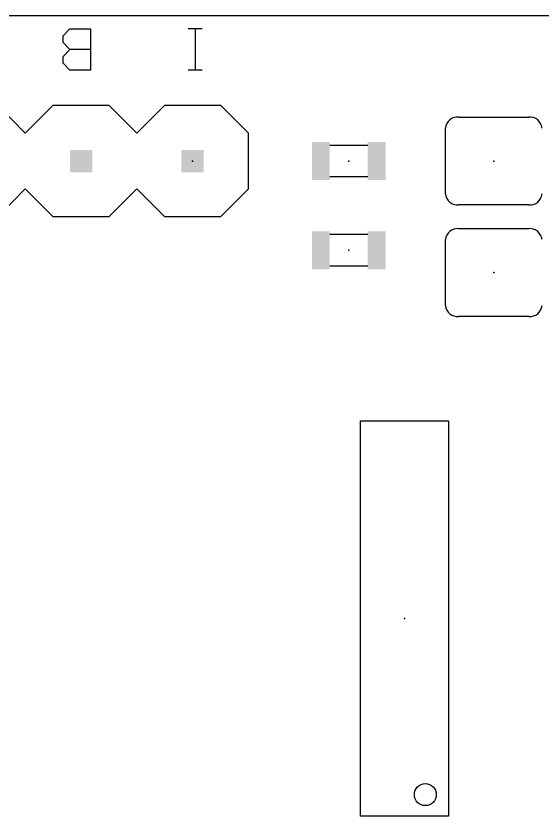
# Model space of a CAD drawing. Extents: x 0.3 to 2.25, y 0 to 1.24.
# Drawn here: x 1.302 to 1.773, y 0.523 to 1.24 of the extents above; entities that cross this region are included whole.
import ezdxf

# ---------------------------------------------------------------- set-up
doc = ezdxf.new("R2010")
doc.units = 0
for name, color, linetype in [('20', 53, 'CONTINUOUS'), ('21', 7, 'CONTINUOUS'), ('23', 53, 'CONTINUOUS'), ('51', 53, 'CONTINUOUS')]:
    doc.layers.add(name, color=color, linetype=linetype)

# ---------------------------------------------------------------- blocks, each defined once
blk = doc.blocks.new('RECT')
blk.add_solid([(-0.5, -0.5), (0.5, -0.5), (-0.5, 0.5), (0.5, 0.5)])

msp = doc.modelspace()

# ---------------------------------------------------------------- linework, layer by layer
at = {"layer": '20'}
msp.add_line((2.149937, 1.24), (0.4, 1.24), dxfattribs=at)
at = {"layer": '21'}
for p, q in [((1.343812, 1.222328), (1.349984, 1.2285)), ((1.349984, 1.2285), (1.3685, 1.2285)), ((1.3685, 1.2285), (1.3685, 1.191468)), ((1.4685, 1.2285), (1.456156, 1.2285)), ((1.462328, 1.2285), (1.462328, 1.191468)), ((1.343812, 1.216156), (1.343812, 1.222328)), ((1.349984, 1.209984), (1.343812, 1.216156)), ((1.343812, 1.203812), (1.349984, 1.209984)), ((1.3685, 1.209984), (1.349984, 1.209984)), ((1.343812, 1.19764), (1.343812, 1.203812)), ((1.349984, 1.191468), (1.343812, 1.19764)), ((1.3685, 1.191468), (1.349984, 1.191468)), ((1.4685, 1.191468), (1.456156, 1.191468)), ((1.285, 1.16), (1.31, 1.135)), ((1.31, 1.135), (1.335, 1.16)), ((1.335, 1.16), (1.385, 1.16)), ((1.385, 1.16), (1.41, 1.135)), ((1.41, 1.135), (1.435, 1.16)), ((1.435, 1.16), (1.485, 1.16)), ((1.51, 1.135), (1.485, 1.16)), ((1.698504, 1.14937), (1.761496, 1.14937)), ((1.51, 1.085), (1.51, 1.135)), ((1.686693, 1.080472), (1.686693, 1.139528)), ((1.31, 1.085), (1.285, 1.06)), ((1.335, 1.06), (1.31, 1.085)), ((1.41, 1.085), (1.385, 1.06)), ((1.435, 1.06), (1.41, 1.085)), ((1.485, 1.06), (1.51, 1.085)), ((1.761496, 1.07063), (1.698504, 1.07063)), ((1.385, 1.06), (1.335, 1.06)), ((1.485, 1.06), (1.435, 1.06)), ((1.698504, 1.04937), (1.761496, 1.04937)), ((1.686693, 0.980472), (1.686693, 1.039528)), ((1.761496, 0.97063), (1.698504, 0.97063))]:
    msp.add_line(p, q, dxfattribs=at)
msp.add_circle((1.668701, 0.542028), 0.009843, dxfattribs=at)
for centre, radius, start, end in [((1.69752, 1.138543), 0.010871, 84.805571, 174.805571), ((1.76248, 1.138543), 0.010871, 5.194429, 95.194429), ((1.69751, 1.081445), 0.010861, 185.137076, 275.251782), ((1.76248, 1.081457), 0.010871, 264.805571, 354.805571), ((1.69752, 1.038543), 0.010871, 84.805571, 174.805571), ((1.76248, 1.038543), 0.010871, 5.194429, 95.194429), ((1.69751, 0.981445), 0.010861, 185.137076, 275.251782), ((1.76248, 0.981457), 0.010871, 264.805571, 354.805571)]:
    msp.add_arc(centre, radius, start, end, dxfattribs=at)
at = {"layer": '23'}
for p in [(1.46, 1.11), (1.6, 1.11), (1.73, 1.11), (1.6, 1.03), (1.73, 1.01), (1.65, 0.7)]:
    msp.add_point(p, dxfattribs=at)
at = {"layer": '51'}
for p, q in [((1.617008, 1.124016), (1.582992, 1.124016)), ((1.582992, 1.095984), (1.617008, 1.095984)), ((1.617008, 1.044016), (1.582992, 1.044016)), ((1.582992, 1.015984), (1.617008, 1.015984)), ((1.61063, 0.877165), (1.68937, 0.877165)), ((1.61063, 0.522835), (1.61063, 0.877165)), ((1.68937, 0.877165), (1.68937, 0.522835)), ((1.68937, 0.522835), (1.61063, 0.522835))]:
    msp.add_line(p, q, dxfattribs=at)

# ---------------------------------------------------------------- block references
at = {"layer": '51', "xscale": 0.016, "yscale": 0.034}
for p in [(1.575, 1.11), (1.625, 1.11), (1.575, 1.03), (1.625, 1.03)]:
    msp.add_blockref('RECT', p, dxfattribs=at)
at = {"layer": '51', "xscale": 0.02, "yscale": 0.02, "rotation": 180}
for p in [(1.36, 1.11), (1.46, 1.11)]:
    msp.add_blockref('RECT', p, dxfattribs=at)

doc.saveas('drawing.dxf')
